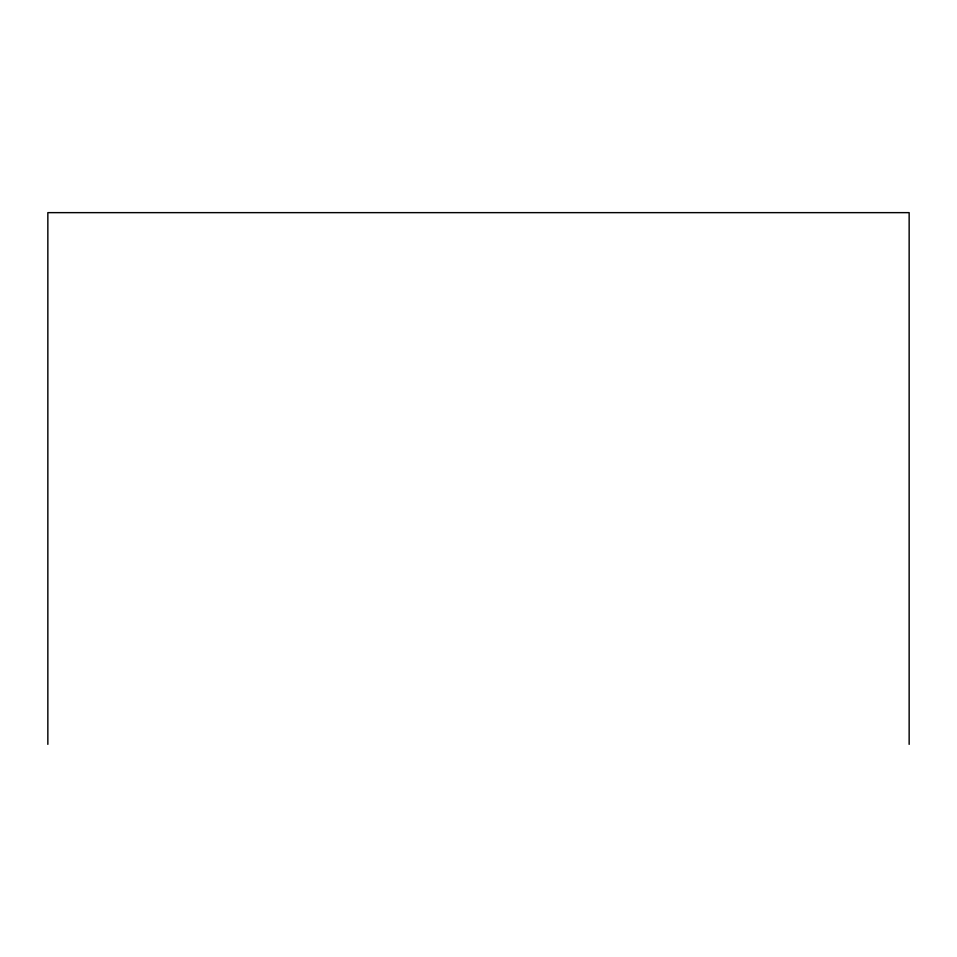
<?xml version="1.0" encoding="UTF-8"?>
<svg xmlns="http://www.w3.org/2000/svg" width="957" height="957" viewBox="0 0 957 957"><rect width="100%" height="100%" fill="white"/><g stroke="black" fill="none" stroke-linecap="round" stroke-linejoin="round"><path stroke-width="1.44" d="M909.15 744.355L909.15 212.645L47.85 212.645L47.85 744.355"/></g></svg>
